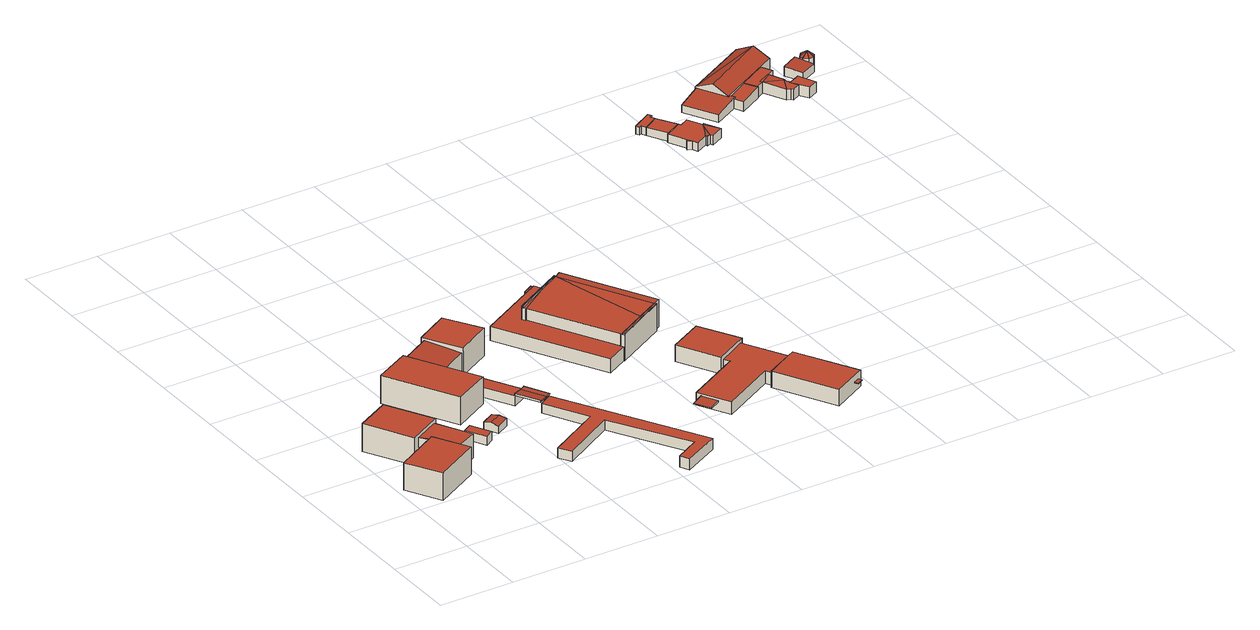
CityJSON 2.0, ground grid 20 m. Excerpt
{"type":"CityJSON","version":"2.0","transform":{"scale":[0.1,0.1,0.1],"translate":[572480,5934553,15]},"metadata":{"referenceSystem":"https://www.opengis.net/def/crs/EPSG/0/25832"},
"CityObjects":{
"building1":{"type":"Building","attributes":{"Grundfläche 2D":"363.919371","Grundhöhe NN":"16.448"},"geometry":[{"type":"Solid","lod":"3","boundaries":[[[[0,1,2,3]],[[4,5,6,7,8]],[[6,5,9]],[[10,11,12,13]],[[14,1,0,6,9,15]],[[2,1,14,16]],[[3,2,16,17]],[[6,0,3,17,18,7]],[[8,7,18,19]],[[4,8,19,20]],[[9,5,21,15]],[[4,20,22,11,10,23,21,5]],[[12,11,22,24]],[[13,12,24,25]],[[10,13,25,23]],[[16,14,15,21,23,25,24,22,20,19,18,17]]]],"semantics":{"surfaces":[{"type":"RoofSurface"},{"type":"WallSurface"},{"type":"GroundSurface"}],"values":[[0,0,0,0,1,1,1,1,1,1,1,1,1,1,1,2]]}}]},
"building2":{"type":"Building","attributes":{"Grundfläche 2D":"13.913758","Grundhöhe NN":"16.448"},"geometry":[{"type":"Solid","lod":"3","boundaries":[[[[26,27,28,29]],[[30,31,29,28]],[[31,32,26,29]],[[32,33,27,26]],[[33,30,28,27]],[[33,32,31,30]]]],"semantics":{"surfaces":[{"type":"RoofSurface"},{"type":"WallSurface"},{"type":"GroundSurface"}],"values":[[0,1,1,1,1,2]]}}]},
"building3":{"type":"Building","attributes":{"Grundfläche 2D":"15.269492","Grundhöhe NN":"16.579"},"geometry":[{"type":"Solid","lod":"3","boundaries":[[[[34,35,36,37]],[[38,39,37,36]],[[39,40,34,37]],[[40,41,35,34]],[[41,38,36,35]],[[41,40,39,38]]]],"semantics":{"surfaces":[{"type":"RoofSurface"},{"type":"WallSurface"},{"type":"GroundSurface"}],"values":[[0,1,1,1,1,2]]}}]},
"building4":{"type":"Building","attributes":{"Grundfläche 2D":"15.720043","Grundhöhe NN":"16.517"},"geometry":[{"type":"Solid","lod":"3","boundaries":[[[[42,43,44,45]],[[46,43,42,47]],[[45,44,48,49]],[[47,42,45,49,50]],[[46,47,50,51]],[[48,44,43,46,51]],[[50,49,48,51]]]],"semantics":{"surfaces":[{"type":"RoofSurface"},{"type":"WallSurface"},{"type":"GroundSurface"}],"values":[[0,0,1,1,1,1,2]]}}]},
"building5":{"type":"Building","attributes":{"Grundfläche 2D":"443.272911","Grundhöhe NN":"16.249"},"geometry":[{"type":"Solid","lod":"3","boundaries":[[[[52,53,54,55]],[[56,57,58,59]],[[60,61,62,63]],[[53,52,64,65]],[[55,54,66,67]],[[53,65,68,57,56,69,66,54]],[[58,57,68,70]],[[59,58,70,71]],[[56,59,71,69]],[[61,60,72,73]],[[55,67,74,62,61,73,64,52]],[[63,62,74,75]],[[60,63,75,72]],[[69,71,70,68,65,64,73,72,75,74,67,66]]]],"semantics":{"surfaces":[{"type":"RoofSurface"},{"type":"WallSurface"},{"type":"GroundSurface"}],"values":[[0,0,0,1,1,1,1,1,1,1,1,1,1,2]]}}]},
"building6":{"type":"Building","attributes":{"Grundfläche 2D":"310.081812","Grundhöhe NN":"16.244"},"children":["building6-1"],"geometry":[{"type":"Solid","lod":"3","boundaries":[[[[76,77,78,79,80,81,82,83]],[[84,85,86,87,88,89,90,91,92,93]],[[76,83,94,95]],[[77,76,95,96]],[[79,78,97,98]],[[78,77,96,97]],[[80,79,98,99]],[[81,80,99,100]],[[82,81,100,101]],[[83,82,101,94]],[[86,85,102,103]],[[87,86,103,104]],[[88,87,104,105]],[[89,88,105,106]],[[90,89,106,107]],[[91,90,107,108]],[[92,91,108,109]],[[93,92,109,110]],[[84,93,110,111]],[[85,84,111,102]],[[96,95,94,101,100,99,98,97]],[[104,103,102,111,110,109,108,107,106,105]]]],"semantics":{"surfaces":[{"type":"RoofSurface"},{"type":"WallSurface"},{"type":"GroundSurface"}],"values":[[0,0,1,1,1,1,1,1,1,1,1,1,1,1,1,1,1,1,1,1,2,2]]}}]},
"building6-1":{"type":"BuildingInstallation","parents":["building6"],"geometry":[{"type":"MultiSurface","lod":"3","boundaries":[[[112,113,114,115,116,117]],[[118,119,112,117,120,121]],[[121,120,117,116,115,122,123]],[[118,121,123,124]],[[125,126,114,113,112,119,118,124,127]],[[115,114,126,122]],[[127,124,123,122,126,125]]],"semantics":{"surfaces":[{"type":"RoofSurface"},{"type":"WallSurface"},{"type":"OuterCeilingSurface"}],"values":[0,0,1,1,1,1,2]}}]},
"building7":{"type":"Building","attributes":{"Grundfläche 2D":"757.424871","Grundhöhe NN":"16.198"},"children":["building7-1","building7-2"],"geometry":[{"type":"Solid","lod":"3","boundaries":[[[[128,129,130,131]],[[132,133,131,130]],[[134,135,136,137]],[[134,137,138]],[[139,136,135]],[[140,141,142]],[[141,142,141,143]],[[130,144,138,137,136,142,141,143,145,132]],[[145,133,132]],[[146,147,148,149,150,151,152,153,154,155]],[[129,128,156,157]],[[130,129,157,158]],[[144,130,158,159]],[[152,134,138,144,159,160,153]],[[135,134,152,151,139]],[[139,151,150,136]],[[136,150,149,142]],[[142,149,148,140]],[[161,145,143,141,140,148,147,162]],[[133,145,161,163]],[[131,133,163,164]],[[128,131,164,156]],[[154,153,160,165]],[[155,154,165,166]],[[146,155,166,167]],[[147,146,167,162]],[[165,160,159,158,157,156,164,163,161,162,167,166]]]],"semantics":{"surfaces":[{"type":"RoofSurface"},{"type":"WallSurface"},{"type":"GroundSurface"}],"values":[[0,0,0,0,0,0,0,0,0,0,1,1,1,1,1,1,1,1,1,1,1,1,1,1,1,1,2]]}}]},
"building7-1":{"type":"BuildingInstallation","parents":["building7"],"geometry":[{"type":"MultiSurface","lod":"3","boundaries":[[[168,169,170,171,172]],[[169,168,135,137]],[[137,130,170,169]],[[130,144,171,170]],[[138,134,172,171,144]],[[134,135,168,172]]],"semantics":{"surfaces":[{"type":"RoofSurface"},{"type":"WallSurface"}],"values":[0,1,1,1,1,1]}}]},
"building7-2":{"type":"BuildingInstallation","parents":["building7"],"geometry":[{"type":"MultiSurface","lod":"3","boundaries":[[[173,174,175,176,177]],[[174,173,131,132]],[[132,141,175,174]],[[143,145,176,175,141]],[[145,133,177,176]],[[133,131,173,177]]],"semantics":{"surfaces":[{"type":"RoofSurface"},{"type":"WallSurface"}],"values":[0,1,1,1,1,1]}}]},
"building8":{"type":"Building","attributes":{"Grundfläche 2D":"4.723864","Grundhöhe NN":"16.198"},"geometry":[{"type":"Solid","lod":"3","boundaries":[[[[178,179,180,181]],[[182,183,181,180]],[[183,184,178,181]],[[184,185,179,178]],[[185,182,180,179]],[[185,184,183,182]]]],"semantics":{"surfaces":[{"type":"RoofSurface"},{"type":"WallSurface"},{"type":"GroundSurface"}],"values":[[0,1,1,1,1,2]]}}]},
"building9":{"type":"Building","attributes":{"Grundfläche 2D":"587.697476","Grundhöhe NN":"16.425"},"children":["building9-1","building9-2"],"geometry":[{"type":"Solid","lod":"3","boundaries":[[[[186,187,188,189]],[[190,191,192,193,194,195,196,197]],[[198,199,200,201]],[[192,191,202,203]],[[194,193,204,205]],[[195,194,205,206]],[[195,206,207,196]],[[197,196,207,208]],[[190,197,208,209]],[[190,209,210,199,198,211,202,191]],[[200,199,210,212]],[[200,212,213,201]],[[198,201,213,211]],[[186,189,214,215]],[[187,186,215,216]],[[188,187,216,217]],[[192,203,214,189,188,217,204,193]],[[202,211,213,212,210,209,208,207,206,205,204,217,216,215,214,203]]]],"semantics":{"surfaces":[{"type":"RoofSurface"},{"type":"WallSurface"},{"type":"GroundSurface"}],"values":[[0,0,0,1,1,1,1,1,1,1,1,1,1,1,1,1,1,2]]}}]},
"building9-1":{"type":"BuildingInstallation","parents":["building9"],"geometry":[{"type":"MultiSurface","lod":"3","boundaries":[[[218,219,220,221]],[[222,223,221,220]],[[223,224,218,221]],[[224,225,219,218]],[[225,222,220,219]],[[225,224,223,222]]],"semantics":{"surfaces":[{"type":"RoofSurface"},{"type":"WallSurface"},{"type":"OuterCeilingSurface"}],"values":[0,1,1,1,1,2]}}]},
"building9-2":{"type":"BuildingInstallation","parents":["building9"],"geometry":[{"type":"MultiSurface","lod":"3","boundaries":[[[226,227,228,229]],[[230,231,228,227]],[[231,232,229,228]],[[232,233,226,229]],[[233,230,227,226]],[[230,233,232,231]]],"semantics":{"surfaces":[{"type":"RoofSurface"},{"type":"WallSurface"},{"type":"OuterCeilingSurface"}],"values":[0,1,1,1,1,2]}}]},
"building10":{"type":"Building","attributes":{"Grundfläche 2D":"12.591889","Grundhöhe NN":"15.502"},"geometry":[{"type":"Solid","lod":"3","boundaries":[[[[234,235,236,237,238,239,240,241]],[[242,243,239,238]],[[243,244,240,239]],[[244,245,241,240]],[[245,246,234,241]],[[246,247,235,234]],[[247,248,236,235]],[[248,249,237,236]],[[249,242,238,237]],[[243,242,249,248,247,246,245,244]]]],"semantics":{"surfaces":[{"type":"RoofSurface"},{"type":"WallSurface"},{"type":"GroundSurface"}],"values":[[0,1,1,1,1,1,1,1,1,2]]}}]},
"building11":{"type":"Building","attributes":{"Grundfläche 2D":"27.353733","Grundhöhe NN":"15.518"},"geometry":[{"type":"Solid","lod":"3","boundaries":[[[[239,238,250,251]],[[252,253,251,250]],[[253,243,239,251]],[[243,242,238,239]],[[242,252,250,238]],[[242,243,253,252]]]],"semantics":{"surfaces":[{"type":"RoofSurface"},{"type":"WallSurface"},{"type":"GroundSurface"}],"values":[[0,1,1,1,1,2]]}}]},
"building12":{"type":"Building","attributes":{"Grundfläche 2D":"68.229054","Grundhöhe NN":"15.390"},"geometry":[{"type":"Solid","lod":"3","boundaries":[[[[254,255,256]],[[256,255,257,258]],[[259,260,261,262,263,255,264,265,251]],[[263,257,255]],[[266,261,260]],[[267,257,263]],[[254,256,268,269]],[[255,254,269,270]],[[264,255,270,271]],[[265,264,271,272]],[[251,265,272,273]],[[259,251,273,274]],[[260,259,274,275]],[[266,260,275,276]],[[261,266,276,277]],[[262,261,277,278]],[[263,262,278,279]],[[267,263,279,280]],[[257,267,280,281]],[[258,257,281,282]],[[256,258,282,268]],[[272,271,270,269,268,282,281,280,279,278,277,276,275,274,273]]]],"semantics":{"surfaces":[{"type":"RoofSurface"},{"type":"WallSurface"},{"type":"GroundSurface"}],"values":[[0,0,0,0,0,0,1,1,1,1,1,1,1,1,1,1,1,1,1,1,1,2]]}}]},
"building13":{"type":"Building","attributes":{"Grundfläche 2D":"348.599792","Grundhöhe NN":"15.265"},"geometry":[{"type":"Solid","lod":"3","boundaries":[[[[283,284,285,286]],[[283,286,287,288]],[[289,287,286]],[[290,291,287,289,292,293,294,295]],[[296,297,298,299,300,301,302]],[[303,286,285,284,283,304,305,306]],[[307,308,309,310,311,312,313]],[[314,315,316]],[[317,318,314]],[[318,315,314]],[[319,318,317,320,321,322]],[[323,324,325,326,327]],[[328,283,288,329]],[[289,286,330,331]],[[292,289,331,332]],[[293,292,332,333]],[[294,293,333,334]],[[290,295,335,336]],[[291,290,336,337]],[[287,291,337,338]],[[288,287,338,329]],[[301,300,339,340]],[[302,301,340,341]],[[296,302,341,342]],[[306,297,296,303]],[[303,296,342,330,286]],[[304,283,328,343]],[[305,304,343,344]],[[308,307,345,346]],[[309,308,346,347]],[[311,310,309,347,339,300,299]],[[311,299,298,312]],[[320,317,314,316,348,345,307,313]],[[297,306,305,344,349,319,322,321,320,313,312,298]],[[315,318,319,349,350]],[[316,315,350,348]],[[325,295,294,326]],[[326,294,334,351,327]],[[323,327,351,352]],[[324,323,352,353]],[[324,353,335,295,325]],[[333,332,331,330,342,341,340,339,347,346,345,348,350,349,344,343,328,329,338,337,336,335,353,352,351,334]]]],"semantics":{"surfaces":[{"type":"RoofSurface"},{"type":"WallSurface"},{"type":"GroundSurface"}],"values":[[0,0,0,0,0,0,0,0,0,0,0,0,1,1,1,1,1,1,1,1,1,1,1,1,1,1,1,1,1,1,1,1,1,1,1,1,1,1,1,1,1,2]]}}]},
"building14":{"type":"Building","attributes":{"Grundfläche 2D":"25.957980","Grundhöhe NN":"15.426"},"geometry":[{"type":"Solid","lod":"3","boundaries":[[[[354,355,356,357]],[[358,359,357,356]],[[359,360,354,357]],[[360,361,355,354]],[[361,358,356,355]],[[361,360,359,358]]]],"semantics":{"surfaces":[{"type":"RoofSurface"},{"type":"WallSurface"},{"type":"GroundSurface"}],"values":[[0,1,1,1,1,2]]}}]},
"building15":{"type":"Building","attributes":{"Grundfläche 2D":"8.745890","Grundhöhe NN":"15.427"},"geometry":[{"type":"Solid","lod":"3","boundaries":[[[[362,363,364]],[[362,365,363]],[[362,364,366]],[[362,366,367]],[[362,367,368]],[[362,368,369]],[[362,369,370]],[[362,370,365]],[[371,372,364,363]],[[372,373,366,364]],[[373,374,367,366]],[[374,375,368,367]],[[375,376,369,368]],[[376,377,370,369]],[[378,371,363,365]],[[377,378,365,370]],[[372,371,378,377,376,375,374,373]]]],"semantics":{"surfaces":[{"type":"RoofSurface"},{"type":"WallSurface"},{"type":"GroundSurface"}],"values":[[0,0,0,0,0,0,0,0,1,1,1,1,1,1,1,1,2]]}}]}
},
"vertices":[
[128,351,87],[7,284,87],[58,192,88],[179,260,88],[174,412,79],[106,374,81],[128,351,81],[163,288,81],[224,322,79],[121,348,81],[90,365,89],[181,416,87],[113,537,87],[22,486,89],[7,284,14],[121,348,14],[58,192,14],[179,260,14],[163,288,14],[224,322,14],[174,412,14],[106,374,14],[181,416,14],[90,365,14],[113,537,14],[22,486,14],
[184,479,41],[164,468,41],[192,414,41],[212,425,41],[192,414,14],[212,425,14],[184,479,14],[164,468,14],
[274,416,40],[252,403,40],[281,351,40],[303,364,40],[281,351,16],[303,364,16],[274,416,16],[252,403,16],
[324,401,39],[359,421,39],[349,438,35],[315,418,35],[369,403,35],[334,383,35],[349,438,15],[315,418,15],[334,383,15],[369,403,15],
[328,617,72],[410,663,72],[362,749,79],[280,703,79],[358,757,84],[412,660,87],[503,711,87],[448,808,84],[284,469,88],[381,524,85],[277,708,85],[180,654,88],[328,617,12],[410,663,12],[362,749,12],[280,703,12],[412,660,12],[358,757,12],[503,711,12],[448,808,12],[284,469,12],[381,524,12],[277,708,12],[180,654,12],
[386,648,38],[383,646,38],[382,647,38],[355,632,38],[356,631,38],[353,629,38],[439,476,38],[473,494,38],[506,434,38],[473,415,38],[536,301,39],[392,219,39],[411,186,39],[555,269,39],[674,66,41],[609,30,41],[622,5,42],[718,57,42],[473,494,12],[386,648,12],[383,646,12],[382,647,12],[355,632,12],[356,631,12],[353,629,12],[439,476,12],[473,415,12],[536,301,12],[392,219,12],[411,186,12],[555,269,12],[674,66,12],[609,30,12],[622,5,12],[718,57,12],[506,434,12],
[462,488,43],[439,476,46],[437,475,47],[470,414,47],[473,415,46],[496,428,43],[475,496,44],[473,494,43],[506,434,43],[508,435,44],[470,414,41],[508,435,41],[475,496,41],[439,476,41],[437,475,41],[473,494,41],
[918,604,87],[790,834,87],[774,824,86],[902,595,86],[843,562,85],[904,591,86],[633,751,82],[635,747,82],[640,743,82],[714,791,85],[765,825,86],[638,742,82],[761,523,82],[764,518,82],[762,523,82],[765,516,82],[772,828,86],[766,514,82],[709,484,50],[765,516,50],[761,523,50],[762,523,50],[640,743,50],[638,742,50],[633,751,50],[765,825,50],[741,868,50],[553,763,50],[918,604,12],[790,834,12],[774,824,12],[772,828,12],[765,825,12],[766,514,12],[765,516,12],[904,591,12],[902,595,12],[741,868,12],[553,763,12],[709,484,12],
[635,747,87],[714,791,87],[774,824,87],[772,828,87],[633,751,87],
[902,595,87],[843,562,87],[764,518,87],[766,514,87],[904,591,87],
[748,892,35],[721,877,35],[728,864,35],[755,879,35],[728,864,12],[755,879,12],[748,892,12],[721,877,12],
[953,496,57],[862,445,59],[922,339,59],[1013,391,57],[995,228,48],[1072,270,48],[1007,387,48],[931,345,48],[941,329,48],[795,248,48],[841,166,48],[985,246,48],[1078,274,57],[987,223,59],[1074,65,59],[1166,116,57],[1072,270,14],[1007,387,14],[931,345,14],[941,329,14],[795,248,14],[841,166,14],[985,246,14],[995,228,14],[987,223,14],[1078,274,14],[1074,65,14],[1166,116,14],[1013,391,14],[953,496,14],[862,445,14],[922,339,14],
[769,219,41],[792,179,41],[824,197,43],[801,237,43],[824,197,39],[801,237,39],[769,219,39],[792,179,39],
[1159,98,42],[1153,109,42],[1137,100,42],[1143,89,42],[1153,109,40],[1137,100,40],[1143,89,40],[1159,98,40],
[1415,1429,28],[1364,1401,26],[1369,1391,26],[1374,1394,26],[1381,1382,26],[1420,1405,27],[1414,1416,27],[1420,1419,28],[1381,1382,5],[1420,1405,5],[1414,1416,5],[1420,1419,5],[1415,1429,5],[1364,1401,5],[1369,1391,5],[1374,1394,5],
[1410,1330,27],[1450,1351,29],[1410,1330,5],[1450,1351,5],
[1501,1320,30],[1496,1317,30],[1522,1278,30],[1486,1269,29],[1490,1262,29],[1406,1328,27],[1429,1284,27],[1436,1270,27],[1444,1255,27],[1474,1270,29],[1476,1356,30],[1453,1344,29],[1426,1274,27],[1477,1265,29],[1522,1278,4],[1501,1320,4],[1496,1317,4],[1476,1356,4],[1453,1344,4],[1450,1351,4],[1406,1328,4],[1429,1284,4],[1426,1274,4],[1436,1270,4],[1444,1255,4],[1474,1270,4],[1477,1265,4],[1486,1269,4],[1490,1262,4],
[1748,1426,33],[1747,1428,33],[1714,1410,33],[1717,1404,33],[1765,1388,31],[1769,1389,31],[1748,1347,31],[1771,1371,31],[1774,1373,31],[1757,1345,31],[1761,1338,31],[1783,1350,31],[1772,1370,31],[1696,1392,32],[1678,1424,32],[1620,1392,29],[1626,1381,29],[1622,1379,29],[1634,1356,29],[1697,1391,32],[1696,1392,33],[1766,1437,33],[1751,1465,33],[1678,1424,33],[1573,1465,32],[1510,1430,23],[1558,1344,23],[1622,1379,32],[1626,1381,33],[1620,1392,33],[1614,1389,32],[1573,1465,36],[1746,1563,34],[1571,1468,34],[1594,1426,56],[1768,1524,56],[1789,1486,34],[1614,1389,34],[1620,1392,34],[1678,1424,34],[1824,1339,32],[1803,1385,32],[1772,1370,32],[1783,1350,32],[1798,1326,32],[1748,1426,3],[1769,1389,3],[1717,1404,3],[1748,1347,3],[1757,1345,3],[1761,1338,3],[1783,1350,3],[1772,1370,3],[1771,1371,3],[1774,1373,3],[1765,1388,3],[1622,1379,3],[1634,1356,3],[1697,1391,3],[1696,1392,3],[1766,1437,3],[1751,1465,3],[1573,1465,3],[1510,1430,3],[1558,1344,3],[1571,1468,3],[1789,1486,3],[1746,1563,3],[1798,1326,3],[1824,1339,3],[1803,1385,3],
[1847,1467,30],[1802,1443,30],[1826,1398,26],[1871,1421,26],[1826,1398,4],[1871,1421,4],[1847,1467,4],[1802,1443,4],
[1879,1464,38],[1887,1449,25],[1895,1458,25],[1874,1448,25],[1894,1472,25],[1884,1482,25],[1872,1481,25],[1862,1469,25],[1863,1458,25],[1887,1449,4],[1895,1458,4],[1894,1472,4],[1884,1482,4],[1872,1481,4],[1862,1469,4],[1863,1458,4],[1874,1448,4]
]}
